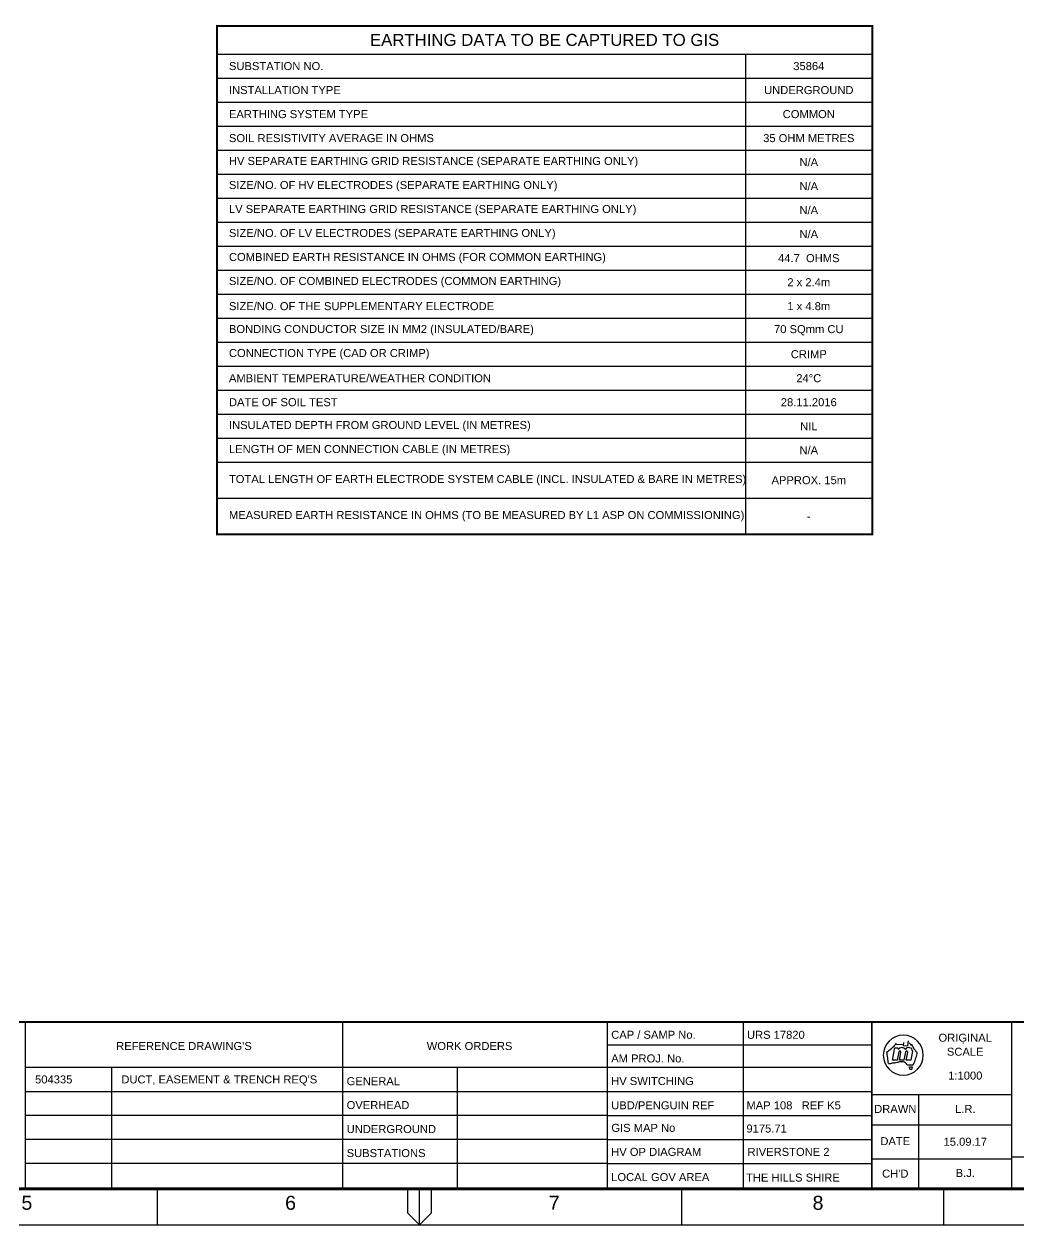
# Paper-space layout 'Retic (4)' of a CAD drawing. Header units: metres. Extents: x -30 to 775, y -5 to 571.
# Drawn here: x 273.6 to 522.3, y -5.5 to 294.7 of the extents above; entities that cross this region are included whole.
import ezdxf
from ezdxf.enums import TextEntityAlignment as Align

# ---------------------------------------------------------------- set-up
doc = ezdxf.new("R2010")
doc.units = ezdxf.units.M
doc.header["$LTSCALE"] = 0.7
doc.layers.get('0').update_dxf_attribs({"color": 6})
for name, color, linetype in [('_User Miscellaneous1', 3, 'Continuous'), ('Notes', 7, 'Continuous'), ('SupportsUG_SP_EXT', 7, 'Continuous')]:
    doc.layers.add(name, color=color, linetype=linetype)
doc.layers.get('SupportsUG_SP_EXT').off()
doc.styles.add('ARIAL', font='arial.ttf', dxfattribs={"height": 2})
doc.styles.add('iecISOCP', font='isocp.shx')
doc.styles.get("Standard").update_dxf_attribs({"font": 'arial.ttf'})

# ---------------------------------------------------------------- blocks, each defined once
blk = doc.blocks.new('A1_FRAME_TITLE')
at = {"layer": 'Notes', "color": 7, "linetype": 'Continuous'}
for p, q in [((282.99, 47.62), (282.99, 5.97)), ((362.32, 47.62), (362.32, 5.97)), ((428.45, 47.62), (428.45, 5.97)), ((494.57, 47.62), (494.57, 5.97)), ((494.57, 41.97), (494.57, 5.97)), ((494.57, 29.54), (529.57, 29.54))]:
    blk.add_line(p, q, dxfattribs=at)
at = {"layer": 'Notes', "color": 7}
for p, q in [((462.46, 47.62), (462.46, 5.97)), ((494.57, 5.97), (494.57, 47.62)), ((529.57, 5.97), (529.57, 47.62)), ((517.31, 42.48), (517.5, 42.44)), ((428.45, 41.97), (494.57, 41.97)), ((283.01, 36.33), (428.45, 36.33)), ((304.55, 36.33), (304.55, 5.97)), ((390.98, 36.33), (390.98, 5.97)), ((428.45, 36.33), (494.57, 36.33)), ((282.99, 30.28), (428.45, 30.28)), ((428.45, 30.33), (494.57, 30.33)), ((506.35, 5.97), (506.35, 29.54)), ((428.45, 24.33), (282.99, 24.33)), ((428.45, 24.33), (494.57, 24.33)), ((494.57, 21.97), (529.57, 21.97)), ((428.45, 18.33), (282.99, 18.33)), ((428.45, 18.33), (494.57, 18.33)), ((428.45, 12.33), (282.99, 12.33)), ((428.45, 12.33), (494.57, 12.33)), ((494.57, 13.47), (529.57, 13.47)), ((529.57, 13.97), (564.57, 13.97))]:
    blk.add_line(p, q, dxfattribs=at)
at = {"layer": 'Notes', "color": 4}
for p, q in [((500.77, 42.05), (502.54, 42.16)), ((502.54, 42.52), (502.42, 41.82)), ((503.56, 41.71), (503.75, 42.96)), ((504.39, 42.18), (505.22, 40.9)), ((499.76, 38.09), (500.38, 41.17)), ((500.38, 41.17), (501.12, 41.17)), ((501.32, 40.17), (500.91, 38.09)), ((501.12, 41.17), (501.18, 40.77)), ((501.48, 38.09), (501.87, 40.06)), ((502.42, 41.82), (503.56, 41.71)), ((503.03, 40.17), (502.62, 38.09)), ((503.19, 38.09), (503.58, 40.06)), ((504.78, 40.35), (504.33, 38.09)), ((500.91, 38.09), (499.76, 38.09)), ((502.62, 38.09), (501.48, 38.09)), ((504.33, 38.09), (503.19, 38.09)), ((504.83, 36.89), (503.42, 36.97)), ((503.42, 36.97), (504.83, 36.89)), ((504.83, 36.89), (503.42, 36.97)), ((504.06, 35.89), (503.98, 36.47)), ((503.98, 36.47), (504.71, 36.47)), ((504.71, 36.47), (504.5, 35.74)), ((504.5, 35.74), (504.06, 35.89))]:
    blk.add_line(p, q, dxfattribs=at)
at = {"layer": 'Notes', "linetype": 'Continuous'}
for p, q in [((316, 6.01), (316, -3.07)), ((447.01, 6.01), (447.01, -3.07)), ((512.52, 6.01), (512.52, -3.07)), ((378.5, 5.97), (378.5, -0.07)), ((381.5, -3.07), (381.5, 5.97)), ((384.5, -0.07), (384.5, 5.97)), ((378.5, -0.07), (381.5, -3.07)), ((381.5, -3.07), (384.5, -0.07))]:
    blk.add_line(p, q, dxfattribs=at)
at = {"layer": 'Notes', "color": 7, "linetype": 'Continuous'}
blk.add_lwpolyline([(-20.59, -3.07), (783.6, -3.07), (783.6, 573.26), (-20.59, 573.26)], close=True, dxfattribs=at)
at = {"layer": 'Notes', "color": 7, "linetype": 'Continuous', "const_width": 0.8}
blk.add_lwpolyline([(-11.55, 5.97), (774.56, 5.97), (774.56, 564.21), (-11.55, 564.21)], close=True, dxfattribs=at)
at = {"layer": 'Notes', "color": 7, "linetype": 'Continuous', "const_width": 0.5, "flags": 128}
blk.add_lwpolyline([(-11.55, 47.62), (774.56, 47.62)], dxfattribs=at)
at = {"layer": 'Notes', "color": 4}
for centre, radius, start, end in [((502.47, 39.37), 5, 0, 180), ((495.42, 46.16), 6.54, 319.3047, 324.8782), ((528.91, 57.06), 28.87, 210.1483, 211.8601), ((502.47, 39.37), 5, 180, 0), ((492.62, 49.09), 10.59, 302.5841, 308.1576), ((477.49, 35.61), 21.32, 10.3053, 12.3306), ((477.49, 35.61), 21.32, 8.2795, 10.3048), ((492.62, 49.09), 10.59, 308.157, 313.7305), ((495.42, 46.16), 6.54, 313.7309, 319.3045), ((502.08, 40.21), 1.06, 31.7884, 148.2116), ((501.59, 40.11), 0.28, 348.6911, 168.6911), ((503.82, 40.3), 0.961, 2.5982, 150.8098), ((503.3, 40.11), 0.28, 348.6911, 168.6911), ((427.22, -10.21), 93.25, 33.1096, 33.2341), ((508.75, 42.96), 4.09, 213.1151, 222.4146), ((492.9, 42.48), 13.29, 341.8901, 347.8434), ((506.09, 40.53), 0.484, 222.42, 236.4422), ((506.28, 40.81), 0.815, 236.4359, 244.7422), ((504.16, 40.06), 1.76, 347.8434, 354.1409), ((504.32, 40.04), 1.61, 354.1436, 1.0342), ((478.79, 35.8), 20.01, 6.2539, 8.2792), ((478.79, 35.8), 20.01, 4.2291, 6.2543), ((498.93, 39.42), 2.15, 265.1734, 270.0504), ((498.93, 39.51), 2.24, 270.0438, 274.7322), ((498.85, 40.42), 3.15, 274.7358, 283.0812), ((500.68, 32.55), 4.93, 97.7419, 103.0814), ((496.96, 59.88), 22.65, 277.7418, 280.8825), ((502.11, 33.09), 4.63, 85.4613, 100.8824), ((502.41, 36.78), 0.924, 46.5875, 85.4612), ((501.56, 35.89), 2.16, 30.1885, 46.5879), ((504.33, 37.45), 0.75, 311.6083, 321.0792), ((504.39, 37.41), 0.675, 321.0838, 331.5982), ((498.22, 40.74), 7.69, 331.5942, 341.8897)]:
    blk.add_arc(centre, radius, start, end, dxfattribs=at)
at = {"layer": 'Notes', "color": 7, "style": 'ARIAL'}
for s, height, p in [('CAP / SAMP No.', 2, (429.45, 43.47)), ('WORK ORDERS', 2, (383.34, 40.66)), ('AM PROJ. No.', 2, (429.45, 37.55)), ('GENERAL', 2, (363.32, 31.86)), ('HV SWITCHING', 2, (429.45, 31.9)), ('OVERHEAD', 2, (363.32, 25.9)), ('UBD/PENGUIN REF', 2, (429.45, 25.84)), ('UNDERGROUND', 2, (363.32, 19.9)), ('GIS MAP No', 2, (429.49, 20.2)), ('SUBSTATIONS', 2, (363.32, 13.9)), ('HV OP DIAGRAM', 2, (429.45, 14.2)), ('LOCAL GOV AREA', 2, (429.45, 7.9)), ('5', 3.5, (282.03, 0.72)), ('6', 3.5, (347.94, 0.72)), ('7', 3.5, (413.85, 0.72)), ('8', 3.5, (479.79, 0.72))]:
    blk.add_text(s, height=height, dxfattribs=at).set_placement(p)
for s, p in [("REFERENCE DRAWING'S", (322.66, 40.66)), ('ORIGINAL', (517.94, 42.73)), ('SCALE', (517.94, 39.23)), ('DRAWN', (500.46, 24.93)), ('DATE', (500.46, 16.88)), ("CH'D", (500.46, 8.77))]:
    blk.add_text(s, height=2, dxfattribs=at).set_placement(p, align=Align.CENTER)
at = {"layer": 'Notes', "color": 7, "insert": (517.96, 17.72), "char_height": 2, "width": 23.2209, "attachment_point": 5, "style": 'ARIAL'}
blk.add_mtext('15.09.17', dxfattribs=at)
at = {"layer": 'Notes', "color": 7}
blk.add_attdef('EPD_REF_NO', text='', height=5, dxfattribs=at).set_placement((739.57, 52.77), align=Align.CENTER)
at = {"layer": 'Notes', "color": 3, "style": 'iecISOCP', "flags": 8}
blk.add_attdef('VERSION_NO', text='', height=2.5, rotation=90, dxfattribs=at).set_placement((252.27, 44.54), align=Align.MIDDLE_CENTER)
at = {"layer": 'Notes', "color": 7, "style": 'ARIAL'}
for tag, p in [('CAP_NO', (463.39, 43.46)), ('IE_NUM', (463.26, 37.81)), ('REF_No_1', (285.45, 32.31)), ('REF_1', (307.01, 32.31)), ('GEN_WO', (391.91, 31.76)), ('HV_SWITCH', (463.67, 32.16)), ('REF_No_2', (285.45, 26.31)), ('REF_2', (307.01, 26.31)), ('OH_WO', (391.91, 25.81)), ('UBD_REF', (463.26, 25.83)), ('REF_No_3', (285.45, 20.31)), ('REF_3', (307.01, 20.31)), ('UG_WO', (391.91, 20.05)), ('GIS_MAP_No', (463.26, 20.04)), ('REF_No_4', (285.45, 14.31)), ('REF_4', (307.01, 14.31)), ('SUB_WO', (391.91, 13.81)), ('HV_OP_DIAG', (463.53, 14.2)), ('LGA', (463.15, 7.78))]:
    blk.add_attdef(tag, p, '', height=2, dxfattribs=at)
at = {"layer": 'Notes', "color": 7, "style": 'ARIAL', "width": 1.1}
for tag, p in [('T1', (634.58, 39.47)), ('T2', (634.58, 34.35)), ('T3', (634.58, 28.92)), ('T4', (634.58, 23.66)), ('T5', (634.58, 18.23)), ('T6', (634.58, 12.97))]:
    blk.add_attdef(tag, text='', height=3.5, dxfattribs=at).set_placement(p, align=Align.CENTER)
at = {"layer": 'Notes', "color": 7, "style": 'ARIAL'}
for tag, height, p in [('scale', 2, (517.96, 33.27)), ('DRAWN', 2, (517.96, 24.93)), ('REV', 5, (770.26, 17.1)), ('CHD', 2, (517.96, 8.93)), ('DESIGN', 2, (555.82, 9.15))]:
    blk.add_attdef(tag, text='', height=height, dxfattribs=at).set_placement(p, align=Align.CENTER)
blk.add_attdef('NUM', text='', height=7, dxfattribs=at).set_placement((742.57, 20.12), align=Align.MIDDLE_CENTER)
for tag, p in [('NS', (742.33, 8.12)), ('SHTS', (754.14, 8.12))]:
    blk.add_attdef(tag, text='', height=2, dxfattribs=at).set_placement(p, align=Align.MIDDLE)
at = {"layer": 'Notes', "style": 'iecISOCP'}
blk.add_attdef('ExportID', (-11.53, 2.35), '', height=2.5, dxfattribs=at)
at = {"layer": 'Notes', "style": 'iecISOCP', "flags": 1}
for tag, p in [('ProjectType', (-6.43, -26.84)), ('ProjectNumber', (2.95, -26.86)), ('DrawingNumber', (14.91, -26.85)), ('ProjectDescription', (26.96, -26.87)), ('ExportDate', (39.68, -26.83)), ('ExportUserName', (48.55, -26.84)), ('DesignerCompanyName', (60.88, -26.84)), ('ExportAreaOfInterest', (76.49, -26.86)), ('GIS_SUCCESS', (91.39, -26.82)), ('CAD_SUCCESS', (101.18, -26.83)), ('DEPOTCODE', (111.5, -26.92)), ('ExportCategories', (119.48, -26.84)), ('Comments', (133.78, -26.93)), ('EPD_-_VERSION_1.5', (141.2, -26.93))]:
    blk.add_attdef(tag, p, '', height=1, dxfattribs=at)
blk = doc.blocks.new('*T209')
at = {"layer": '_User Miscellaneous1', "linetype": 'ByBlock', "lineweight": -2, "transparency": 16777216}
for p, q in [((0, 0), (163.8, 0)), ((0, 0), (0, -127.05)), ((163.8, 0), (163.8, -127.05)), ((0, -7.07), (132.08, -7.07)), ((132.08, -7.07), (132.08, -127.05)), ((0, -13.07), (163.8, -13.07)), ((0, -19.07), (163.8, -19.07)), ((0, -25.07), (163.8, -25.07)), ((0, -31.07), (163.8, -31.07)), ((0, -37.07), (163.8, -37.07)), ((0, -43.07), (163.8, -43.07)), ((0, -49.07), (163.8, -49.07)), ((0, -55.07), (163.8, -55.07)), ((0, -61.07), (163.8, -61.07)), ((0, -67.07), (163.8, -67.07)), ((0, -73.07), (163.8, -73.07)), ((0, -79.07), (163.8, -79.07)), ((0, -85.07), (163.8, -85.07)), ((0, -91.07), (163.8, -91.07)), ((0, -97.07), (163.8, -97.07)), ((0, -103.07), (163.8, -103.07)), ((0, -109.07), (163.8, -109.07)), ((0, -118.06), (163.8, -118.06)), ((0, -127.05), (163.8, -127.05))]:
    blk.add_line(p, q, dxfattribs=at)
at = {"layer": '_User Miscellaneous1', "color": 0, "linetype": 'ByBlock', "lineweight": -2, "transparency": 16777216}
blk.add_line((132.08, -7.07), (163.8, -7.07), dxfattribs=at)
at = {"layer": '_User Miscellaneous1', "color": 7, "transparency": 16777216}
for s, insert, char_height, width, attachment_point in [('EARTHING DATA TO BE CAPTURED TO GIS', (81.9, -3.53), 3, 157.7972, 5), ('SUBSTATION NO. ', (3, -10.07), 2, 126.0833, 4), ('35864', (147.94, -10.07), 2, 25.7139, 5), ('INSTALLATION TYPE', (3, -16.07), 2, 126.0833, 4), ('UNDERGROUND', (147.94, -16.07), 2, 25.7139, 5), ('EARTHING SYSTEM TYPE', (3, -22.07), 2, 126.0833, 4), ('COMMON', (147.94, -22.07), 2, 25.7139, 5), ('SOIL RESISTIVITY AVERAGE IN OHMS', (3, -28.07), 2, 126.0833, 4), ('35 OHM METRES', (147.94, -28.07), 2, 25.7139, 5), ('HV SEPARATE EARTHING GRID RESISTANCE (SEPARATE EARTHING ONLY)', (3, -34.07), 2, 126.0833, 4), ('N/A', (147.94, -34.07), 2, 25.7139, 5), ('SIZE/NO. OF HV ELECTRODES (SEPARATE EARTHING ONLY)', (3, -40.07), 2, 126.0833, 4), ('N/A', (147.94, -40.07), 2, 25.7139, 5), ('LV SEPARATE EARTHING GRID RESISTANCE (SEPARATE EARTHING ONLY)', (3, -46.07), 2, 126.0833, 4), ('N/A', (147.94, -46.07), 2, 25.7139, 5), ('SIZE/NO. OF LV ELECTRODES (SEPARATE EARTHING ONLY)', (3, -52.07), 2, 126.0833, 4), ('N/A', (147.94, -52.07), 2, 25.7139, 5), ('COMBINED EARTH RESISTANCE IN OHMS (FOR COMMON EARTHING)', (3, -58.07), 2, 126.0833, 4), ('44.7  OHMS', (147.94, -58.07), 2, 25.7139, 5), ('SIZE/NO. OF COMBINED ELECTRODES (COMMON EARTHING)', (3, -64.07), 2, 126.0833, 4), ('2 x 2.4m', (147.94, -64.07), 2, 25.7139, 5), ('SIZE/NO. OF THE SUPPLEMENTARY ELECTRODE', (3, -70.07), 2, 126.0833, 4), ('1 x 4.8m', (147.94, -70.07), 2, 25.7139, 5), ('BONDING CONDUCTOR SIZE IN MM2 (INSULATED/BARE)', (3, -76.07), 2, 126.0833, 4), ('70 SQmm CU', (147.94, -76.07), 2, 25.7139, 5), ('CONNECTION TYPE (CAD OR CRIMP)', (3, -82.07), 2, 126.0833, 4), ('CRIMP', (147.94, -82.07), 2, 25.7139, 5), ('AMBIENT TEMPERATURE/WEATHER CONDITION', (3, -88.07), 2, 126.0833, 4), ('24%%DC', (147.94, -88.07), 2, 25.7139, 5), ('DATE OF SOIL TEST', (3, -94.07), 2, 126.0833, 4), ('28.11.2016', (147.94, -94.07), 2, 25.7139, 5), ('INSULATED DEPTH FROM GROUND LEVEL (IN METRES)', (3, -100.07), 2, 126.0833, 4), ('NIL', (147.94, -100.07), 2, 25.7139, 5), ('LENGTH OF MEN CONNECTION CABLE (IN METRES)', (3, -106.07), 2, 126.0833, 4), ('N/A', (147.94, -106.07), 2, 25.7139, 5), ('TOTAL LENGTH OF EARTH ELECTRODE SYSTEM CABLE (INCL. INSULATED & BARE IN METRES)', (3, -113.56), 2, 126.0833, 4), ('APPROX. 15m', (147.94, -113.56), 2, 25.7139, 5), ('MEASURED EARTH RESISTANCE IN OHMS (TO BE MEASURED BY L1 ASP ON COMMISSIONING)', (3, -122.56), 2, 126.0833, 4), ('-', (147.94, -122.56), 2, 25.7139, 5)]:
    blk.add_mtext(s, dxfattribs=dict(at, insert=insert, char_height=char_height, width=width, attachment_point=attachment_point))

psp = doc.layouts.new('Retic (4)')

# ---------------------------------------------------------------- linework, layer by layer
at = {"layer": '_User Miscellaneous1', "color": 7, "const_width": 0.5}
psp.add_lwpolyline([(321.82, 294.23), (485.62, 294.23), (485.62, 167.17), (321.82, 167.17)], close=True, dxfattribs=at)

# ---------------------------------------------------------------- block references
psp.add_blockref('*T209', (321.82, 294.23))
at = {"layer": 'SupportsUG_SP_EXT'}
ref = psp.add_blockref('A1_FRAME_TITLE', (-9.08, -2.39), dxfattribs=at)
ref.add_attrib('DRAWN', 'L.R.', dxfattribs={"layer": 'Notes', "color": 7, "height": 2, "style": 'ARIAL'}).set_placement((508.88, 22.54), align=Align.CENTER)
ref.add_attrib('CHD', 'B.J.', dxfattribs={"layer": 'Notes', "color": 7, "height": 2, "style": 'ARIAL'}).set_placement((508.88, 6.54), align=Align.CENTER)
ref.add_attrib('scale', '1:1000', dxfattribs={"layer": 'Notes', "color": 7, "height": 2, "style": 'ARIAL'}).set_placement((508.88, 30.88), align=Align.CENTER)
ref.add_attrib('CAP_NO', 'URS 17820', (454.31, 41.07), dxfattribs={"layer": 'Notes', "color": 7, "height": 2, "style": 'ARIAL'})
ref.add_attrib('UBD_REF', 'MAP 108   REF K5', (454.17, 23.44), dxfattribs={"layer": 'Notes', "color": 7, "height": 2, "style": 'ARIAL'})
ref.add_attrib('GIS_MAP_No', '9175.71', (454.17, 17.65), dxfattribs={"layer": 'Notes', "color": 7, "height": 2, "style": 'ARIAL'})
ref.add_attrib('HV_OP_DIAG', 'RIVERSTONE 2', (454.45, 11.81), dxfattribs={"layer": 'Notes', "color": 7, "height": 2, "style": 'ARIAL'})
ref.add_attrib('LGA', 'THE HILLS SHIRE', (454.07, 5.39), dxfattribs={"layer": 'Notes', "color": 7, "height": 2, "style": 'ARIAL'})
ref.add_attrib('REF_No_1', '504335', (276.36, 29.92), dxfattribs={"layer": 'Notes', "color": 7, "height": 2, "style": 'ARIAL'})
ref.add_attrib('REF_1', "DUCT, EASEMENT & TRENCH REQ'S", (297.92, 29.92), dxfattribs={"layer": 'Notes', "color": 7, "height": 2, "style": 'ARIAL'})

doc.saveas('drawing.dxf')
